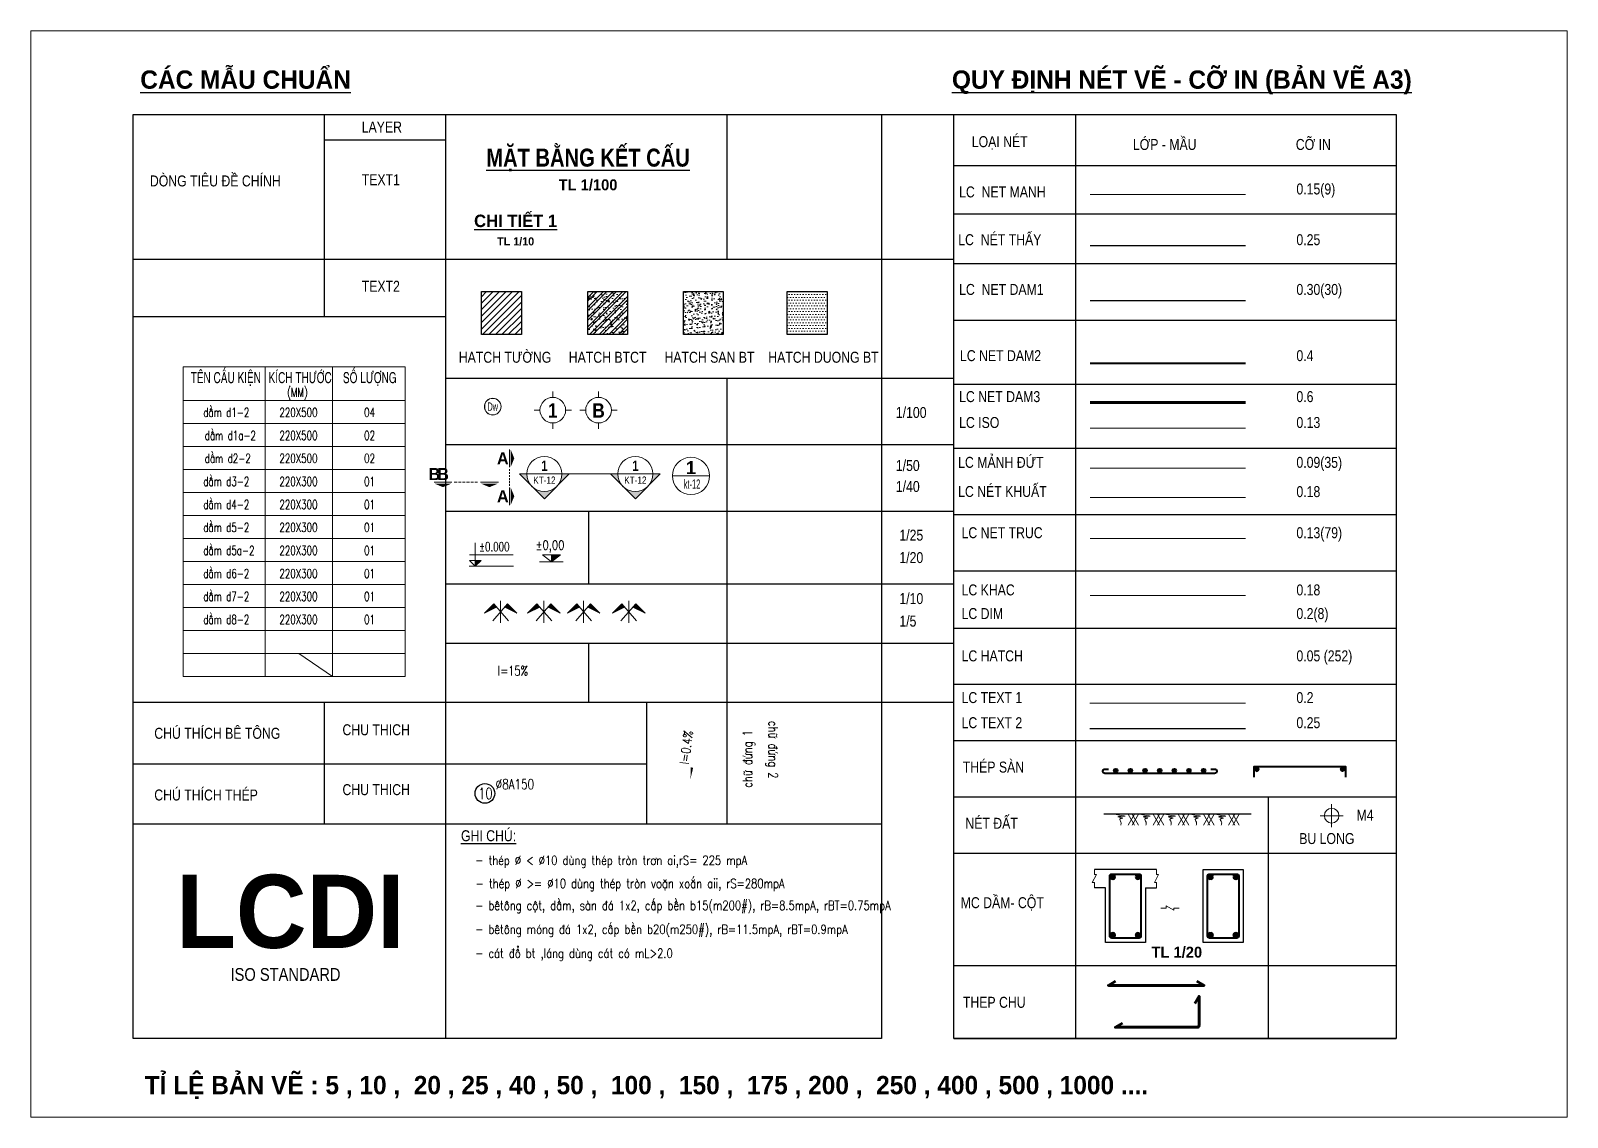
# Model space of a CAD drawing. Header units: inches. Extents: x 598112 to 598485, y 2306533 to 2306739.
# Drawn here: x 598331.3 to 598457.3, y 2306649.5 to 2306738.6 of the extents above; entities that cross this region are included whole.
import ezdxf
from ezdxf.enums import TextEntityAlignment as Align

# ---------------------------------------------------------------- set-up
doc = ezdxf.new("R2010")
doc.units = ezdxf.units.IN
doc.header["$MEASUREMENT"] = 0
doc.set_wipeout_variables(frame=1)
for name, pattern in [('CENTERX2', [4, 2.5, -0.5, 0.5, -0.5]), ('DASHDOT', [1, 0.5, -0.25, 0, -0.25]), ('HIDDEN', [0.375, 0.25, -0.125])]:
    doc.linetypes.add(name, pattern=pattern)
for name, color, linetype, lineweight in [('KICHTHUOC', 8, 'Continuous', 18), ('LC Dim', 8, 'Continuous', 18), ('LC Hatch', 252, 'Continuous', 9), ('LC Hatch @ 1 (1)', 252, 'Continuous', 0), ('LC ISO', 160, 'Continuous', 13), ('LC Khac', 4, 'Continuous', 9), ('LC MANH DUT', 35, 'HIDDEN', 5), ('LC Net dam 1', 30, 'Continuous', 30), ('LC Net dam2', 6, 'Continuous', 40), ('LC Net dam3', 1, 'Continuous', 60), ('LC Net khuat', 4, 'HIDDEN', 13), ('LC Net manh', 239, 'Continuous', 5), ('LC Net thay', 7, 'Continuous', 25), ('LC Net truc', 79, 'DASHDOT', 13), ('LC Text1', 3, 'Continuous', 20), ('LC Text2', 7, 'Continuous', 25), ('Text', 7, 'Continuous', 20), ('v-KICHTHUOC', 8, 'Continuous', 18), ('v-TEXT', 7, 'Continuous', 20)]:
    doc.layers.add(name, color=color, linetype=linetype, lineweight=lineweight)
doc.styles.add('arial', font='arial.ttf', dxfattribs={"width": 0.8})
doc.styles.add('Brief text', font='')
doc.styles.add('General text 2', font='arial.ttf')
doc.styles.add('LC 1', font='')
doc.styles.add('LC 2', font='', dxfattribs={"width": 0.7})
doc.styles.add('LC 3', font='vnsimli.shx', dxfattribs={"width": 0.75})
doc.styles.add('LC3', font='', dxfattribs={"width": 0.8})
doc.styles.add('T1', font='Vnsimli.shx', dxfattribs={"width": 0.7})
doc.styles.add('T2', font='', dxfattribs={"width": 0.8})
doc.styles.add('text', font='hoatbif.shx', dxfattribs={"width": 0.7})
doc.styles.add('text1', font='', dxfattribs={"width": 0.7, "height": 300})
doc.styles.get('Brief text').set_extended_font_data('.VnHelvetInsH', bold=True)
doc.styles.get('LC 1').set_extended_font_data('.VnAvantH', bold=True)
doc.styles.get('LC 2').set_extended_font_data('.VnArial NarrowH')
doc.styles.get('LC3').set_extended_font_data('.VnArialH', bold=True)
doc.styles.get('T2').set_extended_font_data('.VnArialH')
doc.styles.get('text1').set_extended_font_data('.VnHelvetInsH', bold=True)

# ---------------------------------------------------------------- blocks, each defined once
blk = doc.blocks.new('DXicon')
at = {"layer": 'LC Hatch', "ltscale": 50}
for points in [[(-1.15, 4.39), (-1.9, 5.26), (-4.45, 2.69)], [(4.45, 2.69), (1.9, 5.26), (1.15, 4.39)]]:
    blk.add_hatch(color=252, dxfattribs=at).paths.add_polyline_path(points)
at = {"layer": 'LC Net manh', "color": 8, "ltscale": 50}
for p, q in [((-1.9, 5.26), (-4.45, 2.69)), ((-4.45, 2.69), (-1.15, 4.39)), ((-2.13, 0.57), (1.9, 5.26)), ((2.13, 0.57), (-1.9, 5.26)), ((0, 0.04), (0, 6.04)), ((4.45, 2.69), (1.15, 4.39)), ((1.9, 5.26), (4.45, 2.69))]:
    blk.add_line(p, q, dxfattribs=at)
blk = doc.blocks.new('thep tron 2')
at = {"layer": 'LC Net dam2'}
for p, q in [((-0.5, 0.5), (0.5, 0.5)), ((0.35, 0.85), (-0.35, 0.15)), ((-0.35, 0.85), (0.35, 0.15)), ((0, 1), (0, 0))]:
    blk.add_line(p, q, dxfattribs=at)
blk.add_circle((0, 0.5), 0.5, dxfattribs=at)
blk = doc.blocks.new('theptron1')
at = {"layer": 'LC Net dam3'}
for p, q in [((-0.5, 0), (0.5, 0)), ((-0.35, 0.35), (0.35, -0.35)), ((0.35, 0.35), (-0.35, -0.35)), ((0, 0.5), (0, -0.5))]:
    blk.add_line(p, q, dxfattribs=at)
blk.add_circle((0, 0), 0.5, dxfattribs=at)
blk = doc.blocks.new('mat dat')
at = {"layer": 'LC Net manh'}
for p, q in [((2, 0), (3.73, -3)), ((3.73, 0), (2, -3)), ((3.15, 0), (4.88, -3)), ((4.88, 0), (3.15, -3))]:
    blk.add_line(p, q, dxfattribs=at)
blk.add_spline([(0, 0), (-1.21, -0.12), (1.21, -0.52), (-0.75, -0.75), (0.58, -1.1), (-0.23, -1.33), (0.06, -2.19), (0, -3)], degree=3, dxfattribs=at)
blk = doc.blocks.new('TTRUC')
at = {"layer": 'LC ISO'}
for p, q in [((0, 6.95), (0, 10.13)), ((-6.95, 0), (-10.13, 0)), ((6.95, 0), (10.13, 0)), ((0, -6.95), (0, -10.13))]:
    blk.add_line(p, q, dxfattribs=at)
at = {"layer": 'LC Net manh'}
blk.add_circle((0, 0), 6.95, dxfattribs=at)
blk = doc.blocks.new('TIEUDE1')
at = {"layer": 'LC Text2', "color": 7, "style": 'LC 1'}
blk.add_attdef('TIªU§Ò', text='', height=5, dxfattribs=at).set_placement((0, 0), align=Align.BOTTOM_CENTER)
blk.add_attdef('TL', text='', height=3, dxfattribs=at).set_placement((0, -2), align=Align.TOP_CENTER)
blk = doc.blocks.new('TIEUDE2')
at = {"layer": 'LC Text2', "color": 7, "style": 'LC 1'}
blk.add_attdef('%%UTIªU§Ò', text='', height=3.5, dxfattribs=at).set_placement((0, 0), align=Align.BOTTOM_CENTER)
blk.add_attdef('TL', text='', height=2.2, dxfattribs=at).set_placement((0, -1.8), align=Align.TOP_CENTER)
blk = doc.blocks.new('trich CT')
at = {"layer": 'LC ISO'}
blk.add_line((-500, 0), (500, 0), dxfattribs=at)
blk.add_circle((0, 0), 500, dxfattribs=at)
at = {"layer": 'LC Text1', "style": 'text1'}
blk.add_attdef('T', text='', height=350, dxfattribs=at).set_placement((0, 223), align=Align.MIDDLE_CENTER)
at = {"layer": 'LC Text1', "linetype": 'ByBlock', "style": 'text', "width": 0.7}
blk.add_attdef('KT', text='', height=250, dxfattribs=at).set_placement((0, -217), align=Align.MIDDLE_CENTER)
blk = doc.blocks.new('*U19')
at = {"layer": 'LC ISO'}
h = blk.add_hatch(color=256, dxfattribs=at)
h.paths.add_polyline_path([(0, -8.49), (4.24, -4.24, -0.198912), (0, -6, -0.198912), (-4.24, -4.24)])
h.paths.add_polyline_path([(8.49, 0), (6, 0, -0.198912), (4.24, -4.24)])
h.paths.add_polyline_path([(-4.24, -4.24, -0.198912), (-6, 0), (-8.49, 0)])
h = blk.add_hatch(color=256, dxfattribs=at)
h.paths.add_polyline_path([(31.08, -8.49), (35.32, -4.24, -0.198912), (31.08, -6, -0.198912), (26.84, -4.24)])
h.paths.add_polyline_path([(39.57, 0), (37.08, 0, -0.198912), (35.32, -4.24)])
h.paths.add_polyline_path([(26.84, -4.24, -0.198912), (25.08, 0), (22.59, 0)])
for p, q in [((-6, 0), (6, 0)), ((25.08, 0), (37.08, 0))]:
    blk.add_line(p, q, dxfattribs=at)
for points in [[(6, 0), (8.49, 0), (0, -8.49), (-8.49, 0), (-6, 0)], [(37.08, 0), (39.57, 0), (31.08, -8.49), (22.59, 0), (25.08, 0)]]:
    blk.add_lwpolyline(points, dxfattribs=at)
for centre in [(0, 0), (31.08, 0)]:
    blk.add_circle(centre, 6, dxfattribs=at)
at = {"layer": 'LC MANH DUT', "linetype": 'HIDDEN', "ltscale": 300}
blk.add_line((6, 0), (25.08, 0), dxfattribs=at)
at = {"layer": 'LC Text1', "style": 'Brief text', "width": 0.8, "flags": 8}
for tag, p in [('VIEW-NUMBER2', (0, 52)), ('VIEW-NUMBER1', (0, 0))]:
    blk.add_attdef(tag, text='', height=3.5, dxfattribs=at).set_placement(p, align=Align.BOTTOM_CENTER)
at = {"layer": 'LC Text1', "style": 'arial', "width": 0.8, "flags": 8}
for tag, p in [('SHEET-NUMBER2', (0, 51.13)), ('SHEET-NUMBER1', (0, -0.87))]:
    blk.add_attdef(tag, text='', height=2.5, dxfattribs=at).set_placement(p, align=Align.TOP_CENTER)
blk = doc.blocks.new('Caodo1')
at = {"layer": 'LC Text1'}
blk.add_hatch(color=4, dxfattribs=at).paths.add_polyline_path([(0, 200), (0, 0), (243, 200)])
at = {"layer": 'LC Text1', "color": 4}
for p, q in [((324, 0), (-324, 0)), ((0, 0), (0, 200))]:
    blk.add_line(p, q, dxfattribs=at)
blk.add_lwpolyline([(-243, 200), (243, 200), (0, 0), (0, 0)], close=True, dxfattribs=at)
at = {"layer": 'LC Text1', "color": 4, "style": 'T1', "width": 0.8}
blk.add_attdef('%%P0,00', text='', height=250, dxfattribs=at).set_placement((-39, 460), align=Align.MIDDLE_CENTER)
blk = doc.blocks.new('bu lon')
at = {"layer": 'LC Khac', "color": 9}
for p, q in [((0.79, 0), (-0.79, 0)), ((0, -0.79), (0, 0.79))]:
    blk.add_line(p, q, dxfattribs=at)
at = {"layer": 'LC Khac', "color": 7}
blk.add_circle((0, 0), 0.5, dxfattribs=at)
blk = doc.blocks.new('MM')
at = {"layer": 'LC Khac', "xscale": 2.289702860291335, "yscale": 2.289702860291335, "zscale": 2.289702860291335}
blk.add_blockref('bu lon', (0, 0), dxfattribs=at)
blk = doc.blocks.new('CT')
at = {"layer": 'LC Text1', "lineweight": 15}
blk.add_hatch(color=4, dxfattribs=at).paths.add_polyline_path([(3.25, 1.6), (1.64, 1.6), (1.64, 0)])
at = {"layer": 'LC Text1', "color": 4, "lineweight": 15, "ltscale": 50}
for p, q in [((12.09, 0), (0, 0)), ((0.05, 3.14), (12, 3.14))]:
    blk.add_line(p, q, dxfattribs=at)
for points in [[(1.64, 6.43), (1.64, 0)], [(1.64, 0), (0.03, 1.6), (1.64, 1.6)], [(1.64, 0), (3.25, 1.6), (1.64, 1.6)]]:
    blk.add_lwpolyline(points, dxfattribs=at)
at = {"layer": 'LC Text1', "color": 4, "style": 'LC 3', "width": 0.75}
blk.add_attdef('CT', (1.91, 3.5), '', height=2.2, dxfattribs=at)
blk = doc.blocks.new('*U20')
at = {"layer": 'Defpoints'}
blk.add_lwpolyline([(0, 2.97), (-1.75, 2.41), (-2.83, 0.92), (-2.83, -0.92), (-1.75, -2.41), (0, -2.98), (1.75, -2.41), (2.83, -0.92), (2.83, 0.92), (1.75, 2.41)], close=True, dxfattribs=at)
at = {"layer": 'LC Text1', "style": 'General text 2', "width": 0.6, "flags": 8}
blk.add_attdef('SYMBOL', text='', height=3, dxfattribs=at).set_placement((0, 0), align=Align.MIDDLE_CENTER)
blk.add_wipeout([(0, 2.97), (-1.75, 2.41), (-2.83, 0.92), (-2.83, -0.92), (-1.75, -2.41), (0, -2.98), (1.75, -2.41), (2.83, -0.92), (2.83, 0.92), (1.75, 2.41)]).dxf.layer = 'LC Net manh'
at = {"layer": 'LC ISO'}
blk.add_circle((0, 0), 2.98, dxfattribs=at)
blk = doc.blocks.new('matcatdoc')
at = {"layer": 'LC Khac', "color": 1, "ltscale": 2}
for p, q in [((0, 485), (0, 0)), ((0, -550), (0, -1036))]:
    blk.add_line(p, q, dxfattribs=at)
for points in [[(134, 243, 0, 471, 0), (37, 243, 275, 275, 0)], [(134, -793, 0, 471, 0), (37, -793, 275, 275, 0)]]:
    blk.add_lwpolyline(points, format="xyseb", dxfattribs=at)
at = {"layer": 'LC MANH DUT', "ltscale": 200}
blk.add_line((0, -49), (0, -506), dxfattribs=at)
at = {"ltscale": 2, "style": 'LC 1'}
for p in [(-179, 243), (-179, -793)]:
    blk.add_attdef('LC', text='', height=330, dxfattribs=at).set_placement(p, align=Align.MIDDLE_CENTER)
blk = doc.blocks.new('*U18')
at = {"layer": 'LC Khac', "color": 1, "ltscale": 2}
for p, q in [((0, 0), (-485, 0)), ((1271, 0), (785, 0))]:
    blk.add_line(p, q, dxfattribs=at)
for points in [[(-243, -134, 0, 471, 0), (-243, -37, 275, 275, 0)], [(1028, -134, 0, 471, 0), (1028, -37, 275, 275, 0)]]:
    blk.add_lwpolyline(points, format="xyseb", dxfattribs=at)
at = {"layer": 'LC MANH DUT', "ltscale": 300}
blk.add_line((66, 0), (732, 0), dxfattribs=at)
at = {"ltscale": 2, "style": 'LC 1'}
for p in [(-243, 222), (1028, 222)]:
    blk.add_attdef('LC', text='', height=330, dxfattribs=at).set_placement(p, align=Align.MIDDLE_CENTER)
blk = doc.blocks.new('DODOC1')
at = {"layer": 'KICHTHUOC'}
blk.add_lwpolyline([(-630, 0, 0, 0, 0), (762, 0, 0, 66.7, 0), (443, 0, 66.7, 66.7, 0)], format="xyseb", dxfattribs=at)
at = {"layer": 'Text', "style": 'T1', "width": 0.8}
blk.add_attdef('DOC', text='', height=250, dxfattribs=at).set_placement((-79, 226), align=Align.MIDDLE_CENTER)

msp = doc.modelspace()

# ---------------------------------------------------------------- hatches: boundary and pattern name
at = {"layer": 'LC Hatch', "ltscale": 3}
h = msp.add_hatch(dxfattribs=at)
h.set_pattern_fill('AR-CONC', color=256, scale=0.10549, angle=-0.0008)
h.set_pattern_definition([(49.99922, (598502.5396, 2306471.93585), (0.7566372, -0.0662076), [0.0791175, -0.8702928]), (354.9992, (598502.5396, 2306471.93585), (-0.146358, 0.7934898), [0.063294, -0.6962343]), (100.45062, (598502.60266, 2306471.93034), (0.6102797, 0.7272817), [0.0672396, -0.739635]), (46.1834, (598502.5396, 2306472.1468), (1.1258306, -0.1746215), [0.1186763, -1.3054393]), (96.6348, (598502.6334, 2306472.1323), (0.98599, 1.027584), [0.1008593, -1.1094525]), (351.1834, (598502.5396, 2306472.1468), (0.9859893, 1.0275846), [0.094941, -1.0443514]), (20.99922, (598502.6451, 2306472.0941), (0.6296717, -0.4247314), [0.0791175, -0.8702928]), (325.9992, (598502.6451, 2306472.0941), (0.256684, 0.7649576), [0.063294, -0.6962343]), (71.45062, (598502.6976, 2306472.0587), (0.8863558, 0.3402254), [0.0672396, -0.739635]), (37.49922, (598502.5396, 2306471.93585), (0.01283224, 0.35116969), [0, -0.68779506, 0, -0.7067833, 0, -0.6988715]), (7.49922, (598502.5396, 2306471.93585), (0.27751785, 0.4160613), [0, -0.40297195, 0, -0.67197156, 0, -0.26636235]), (327.49922, (598502.30436, 2306471.93586), (0.56312918, -0.02380085), [0, -0.2637251, 0, -0.8228223, 0, -1.0918219]), (317.49922, (598502.19887, 2306471.93586), (0.6152048, 0.1055924), [0, -0.3428426, 0, -0.5464384, 0, -0.7753518])])
h.paths.add_polyline_path([(598388.1, 2306717.26), (598384.83, 2306717.26), (598384.83, 2306713.73), (598388.1, 2306713.73)])
h = msp.add_hatch(dxfattribs=at)
h.set_pattern_fill('DOTS', color=256, scale=3.692151, angle=-0.0008)
h.set_pattern_definition([(359.99922, (598503.10355, 2306471.93585), (0.11538289, 0.23075789), [0, -0.23075946])])
h.paths.add_polyline_path([(598396.61, 2306717.26), (598393.34, 2306717.26), (598393.34, 2306713.73), (598396.61, 2306713.73)])
at = {"layer": 'LC Hatch @ 1 (1)', "ltscale": 2}
h = msp.add_hatch(dxfattribs=at)
h.set_pattern_fill('ANSI31', color=256, scale=3.000137, angle=-0.0008)
h.set_pattern_definition([(44.99922, (598503.10355, 2306471.93585), (-0.2651735, 0.26518076), [])])
h.paths.add_polyline_path([(598371.54, 2306713.73), (598371.54, 2306717.26), (598368.27, 2306717.26), (598368.27, 2306713.73)])
h = msp.add_hatch(dxfattribs=at)
h.set_pattern_fill('BTCT', color=256, scale=0.150005, angle=-0.0008)
h.set_pattern_definition([(49.9992, (598369.7582, 2306900.4601), (1.0759223, -0.094146), [0.1125035, -1.2375384]), (354.9992, (598369.7582, 2306900.4601), (-0.208118, 1.128326), [0.090003, -0.990031]), (100.4506, (598369.8479, 2306900.4523), (0.867805, 1.0341795), [0.095613, -1.051746]), (46.1834, (598369.7582, 2306900.7601), (1.600908, -0.248308), [0.168755, -1.856308]), (96.6348, (598369.8916, 2306900.7394), (1.402058, 1.461203), [0.14342, -1.577618]), (351.1834, (598369.7582, 2306900.7601), (1.402056, 1.461204), [0.135004, -1.485046]), (20.9992, (598369.9082, 2306900.6851), (0.89538, -0.6039593), [0.1125035, -1.2375384]), (325.9992, (598369.9082, 2306900.6851), (0.364999, 1.087754), [0.090003, -0.990031]), (71.4506, (598369.9828, 2306900.6348), (1.2603796, 0.4837935), [0.095613, -1.051746]), (37.49922, (598369.7582, 2306900.4601), (0.0182472, 0.499356), [0, -0.9780303, 0, -1.0050312, 0, -0.9937808]), (7.4992, (598369.7582, 2306900.4601), (0.3946246, 0.5916305), [0, -0.5730178, 0, -0.9555296, 0, -0.3787617]), (327.49922, (598369.4237, 2306900.4601), (0.800758, -0.0338443), [0, -0.3750116, 0, -1.1700363, 0, -1.5525481]), (317.4992, (598369.2737, 2306900.4601), (0.8748084, 0.1501502), [0, -0.487515, 0, -0.777024, 0, -1.1025342]), (44.9992, (598369.7582, 2306900.4601), (-0.3977545, 0.3977653), []), (44.9992, (598370.02337, 2306900.4601), (-0.3977545, 0.3977653), [])])
h.paths.add_polyline_path([(598380.25, 2306717.26), (598376.98, 2306717.26), (598376.98, 2306713.73), (598380.25, 2306713.73)])

# ---------------------------------------------------------------- linework, layer by layer
at = {"layer": 'LC ISO', "ltscale": 0.5}
msp.add_line((598418.18, 2306706.05, -2.06), (598430.93, 2306706.05, -2.06), dxfattribs=at)
at = {"layer": 'LC Khac', "ltscale": 0.5}
msp.add_line((598418.18, 2306692.32, -2.06), (598430.93, 2306692.32, -2.06), dxfattribs=at)
at = {"layer": 'LC MANH DUT', "ltscale": 300}
msp.add_line((598418.18, 2306702.78, -2.06), (598430.93, 2306702.78, -2.06), dxfattribs=at)
at = {"layer": 'LC Net dam 1'}
msp.add_line((598418.18, 2306716.53, -2.06), (598430.93, 2306716.53, -2.06), dxfattribs=at)
at = {"layer": 'LC Net dam2', "ltscale": 5}
msp.add_line((598430.93, 2306711.37, -2.06), (598418.18, 2306711.37, -2.06), dxfattribs=at)
at = {"layer": 'LC Net dam2', "elevation": -2.06}
msp.add_lwpolyline([(598428.09, 2306678.1), (598428.39, 2306678.1, -0.414214), (598428.56, 2306677.93), (598428.56, 2306677.91, -0.414214), (598428.39, 2306677.74), (598423.89, 2306677.74), (598419.4, 2306677.74, -0.414214), (598419.23, 2306677.91), (598419.23, 2306677.93, -0.414214), (598419.4, 2306678.1), (598419.7, 2306678.1)], format="xyb", dxfattribs=at)
msp.add_lwpolyline([(598431.63, 2306677.42), (598431.63, 2306678.32), (598439.13, 2306678.32), (598439.13, 2306677.42)], dxfattribs=at)
for points in [[(598419.8, 2306664.39), (598419.8, 2306669.34, -0.414214), (598419.95, 2306669.49), (598422.2, 2306669.49, -0.414214), (598422.35, 2306669.34), (598422.35, 2306664.39, -0.414214), (598422.2, 2306664.24), (598419.95, 2306664.24, -0.414214)], [(598427.82, 2306664.39), (598427.82, 2306669.34, -0.414214), (598427.97, 2306669.49), (598430.22, 2306669.49, -0.414214), (598430.37, 2306669.34), (598430.37, 2306664.39, -0.414214), (598430.22, 2306664.24), (598427.97, 2306664.24, -0.414214)]]:
    msp.add_lwpolyline(points, format="xyb", close=True, dxfattribs=at)
at = {"layer": 'LC Net dam3', "ltscale": 0.5}
msp.add_line((598418.18, 2306708.16, -2.06), (598430.93, 2306708.16, -2.06), dxfattribs=at)
at = {"layer": 'LC Net dam3', "ltscale": 5, "elevation": -2.06}
msp.add_lwpolyline([(598420.27, 2306660.7), (598419.68, 2306660.36), (598427.53, 2306660.36), (598426.94, 2306660.7)], dxfattribs=at)
at = {"layer": 'LC Net dam3', "elevation": -2.06}
msp.add_lwpolyline([(598426.78, 2306658.88), (598427.12, 2306659.47), (598427.12, 2306657.07, -0.414214), (598426.97, 2306656.92), (598420.26, 2306656.92), (598420.84, 2306657.26)], format="xyb", dxfattribs=at)
at = {"layer": 'LC Net khuat', "ltscale": 300}
msp.add_line((598418.18, 2306700.38, -2.06), (598430.93, 2306700.38, -2.06), dxfattribs=at)
at = {"layer": 'LC Net manh'}
msp.add_line((598418.18, 2306725.23, -2.06), (598430.93, 2306725.23, -2.06), dxfattribs=at)
at = {"layer": 'LC Net manh', "elevation": -2.06}
for points in [[(598418.53, 2306668.37), (598418.53, 2306668.8), (598418.36, 2306668.8), (598418.7, 2306669.44), (598418.53, 2306669.44), (598418.53, 2306669.87)], [(598423.63, 2306668.37), (598423.63, 2306668.8), (598423.46, 2306668.8), (598423.8, 2306669.44), (598423.63, 2306669.44), (598423.63, 2306669.87)], [(598423.99, 2306666.7), (598424.42, 2306666.7), (598424.42, 2306666.87), (598425.06, 2306666.53), (598425.06, 2306666.7), (598425.49, 2306666.7)]]:
    msp.add_lwpolyline(points, dxfattribs=at)
at = {"layer": 'LC Net thay'}
for p, q in [((598355.38, 2306731.79, -2.06), (598355.38, 2306715.21, -2.06)), ((598365.32, 2306731.79, -2.06), (598365.32, 2306655.99, -2.06)), ((598388.39, 2306731.79, -2.06), (598388.39, 2306719.9, -2.06)), ((598401.08, 2306731.79, -2.06), (598407, 2306731.79, -2.06)), ((598416.99, 2306731.79, -2.06), (598416.99, 2306655.99, -2.06)), ((598365.32, 2306729.66, -2.06), (598355.38, 2306729.66, -2.06)), ((598407, 2306727.59, -2.06), (598443.29, 2306727.59, -2.06)), ((598407, 2306723.62, -2.06), (598443.29, 2306723.62, -2.06)), ((598418.18, 2306721.04, -2.06), (598430.93, 2306721.04, -2.06)), ((598339.72, 2306719.9, -2.06), (598388.39, 2306719.9, -2.06)), ((598339.72, 2306719.9, -2.06), (598407, 2306719.9, -2.06)), ((598407, 2306719.55, -2.06), (598443.29, 2306719.55, -2.06)), ((598339.72, 2306715.21, -2.06), (598365.32, 2306715.21, -2.06)), ((598407, 2306714.92, -2.06), (598443.29, 2306714.92, -2.06)), ((598365.32, 2306710.16, -2.06), (598407, 2306710.16, -2.06)), ((598388.39, 2306710.16, -2.06), (598388.39, 2306673.6, -2.06)), ((598407, 2306709.67, -2.06), (598443.29, 2306709.67, -2.06)), ((598365.32, 2306704.71, -2.06), (598407, 2306704.71, -2.06)), ((598407, 2306704.42, -2.06), (598443.29, 2306704.42, -2.06)), ((598365.32, 2306699.26, -2.06), (598407, 2306699.26, -2.06)), ((598377.04, 2306699.26, -2.06), (598377.04, 2306693.28, -2.06)), ((598407, 2306698.97, -2.06), (598443.29, 2306698.97, -2.06)), ((598407, 2306694.35, -2.06), (598443.29, 2306694.35, -2.06)), ((598365.32, 2306693.28, -2.06), (598407, 2306693.28, -2.06)), ((598407, 2306689.66, -2.06), (598443.29, 2306689.66, -2.06)), ((598365.32, 2306688.42, -2.06), (598388.39, 2306688.42, -2.06)), ((598365.32, 2306688.42, -2.06), (598407, 2306688.42, -2.06)), ((598377.04, 2306688.42, -2.06), (598377.04, 2306683.59, -2.06)), ((598407, 2306685.05, -2.06), (598443.29, 2306685.05, -2.06)), ((598339.72, 2306683.59, -2.06), (598407, 2306683.59, -2.06)), ((598355.38, 2306683.59, -2.06), (598355.38, 2306673.6, -2.06)), ((598381.82, 2306673.6, -2.06), (598381.82, 2306683.59, -2.06)), ((598418.17, 2306681.43, -2.06), (598430.93, 2306681.43, -2.06)), ((598407, 2306680.44, -2.06), (598443.29, 2306680.44, -2.06)), ((598339.72, 2306678.52, -2.06), (598381.82, 2306678.52, -2.06)), ((598407, 2306675.82, -2.06), (598443.29, 2306675.82, -2.06)), ((598432.78, 2306675.82, -2.06), (598432.78, 2306655.99, -2.06)), ((598339.72, 2306673.6, -2.06), (598401.08, 2306673.6, -2.06)), ((598339.72, 2306673.6, -2.06), (598401.08, 2306673.6, -2.06)), ((598431.38, 2306674.4, -2.06), (598419.32, 2306674.4, -2.06)), ((598407, 2306671.21, -2.06), (598443.29, 2306671.21, -2.06)), ((598423.63, 2306669.87, -2.06), (598418.53, 2306669.87, -2.06)), ((598419.43, 2306668.37, -2.06), (598418.53, 2306668.37, -2.06)), ((598422.73, 2306668.37, -2.06), (598423.63, 2306668.37, -2.06)), ((598407, 2306661.98, -2.06), (598443.29, 2306661.98, -2.06)), ((598407, 2306655.99, -2.06), (598443.29, 2306655.99, -2.06))]:
    msp.add_line(p, q, dxfattribs=at)
at = {"layer": 'LC Net thay', "elevation": -2.06}
for points in [[(598339.72, 2306731.79), (598401.08, 2306731.79), (598401.08, 2306655.99), (598339.72, 2306655.99)], [(598407, 2306731.79), (598443.29, 2306731.79), (598443.29, 2306655.99), (598407, 2306655.99)], [(598427.44, 2306669.87), (598430.74, 2306669.87), (598430.74, 2306663.87), (598427.44, 2306663.87)]]:
    msp.add_lwpolyline(points, close=True, dxfattribs=at)
msp.add_lwpolyline([(598422.73, 2306668.37), (598422.73, 2306663.87), (598419.43, 2306663.87), (598419.43, 2306668.37)], dxfattribs=at)
at = {"layer": 'LC Net truc', "linetype": 'CENTERX2', "ltscale": 200}
msp.add_line((598418.18, 2306697.01, -2.06), (598430.93, 2306697.01, -2.06), dxfattribs=at)
at = {"layer": 'LC Text1'}
msp.add_line((598418.17, 2306683.49, -2.06), (598430.93, 2306683.49, -2.06), dxfattribs=at)
at = {"layer": 'LC Text2', "ltscale": 2, "elevation": -2.06}
for points in [[(598368.27, 2306717.26), (598371.54, 2306717.26), (598371.54, 2306713.73), (598368.27, 2306713.73)], [(598376.98, 2306717.26), (598380.25, 2306717.26), (598380.25, 2306713.73), (598376.98, 2306713.73)], [(598384.83, 2306717.26), (598388.1, 2306717.26), (598388.1, 2306713.73), (598384.83, 2306713.73)], [(598393.34, 2306717.26), (598396.61, 2306717.26), (598396.61, 2306713.73), (598393.34, 2306713.73)]]:
    msp.add_lwpolyline(points, close=True, dxfattribs=at)
at = {"layer": 'LC Text2', "ltscale": 100}
msp.add_circle((598368.55, 2306676.1, -2.06), 0.803, dxfattribs=at)

# ---------------------------------------------------------------- block references
at = {"layer": 'LC Dim'}
for p, xscale, yscale, zscale, rotation in [((598420.04, 2306669.25, -2.06), 0.3000093024588385, 0.3000093024588385, 0.3000093024588385, 359.999216292062), ((598422.11, 2306669.25, -2.06), -0.3000093024588385, 0.3000093024588379, 0.3000093024588379, 359.999216292062), ((598428.06, 2306669.25, -2.06), 0.3000093024588385, 0.3000093024588385, 0.3000093024588385, 359.999216292062), ((598430.13, 2306669.25, -2.06), -0.3000093024588385, 0.3000093024588379, 0.3000093024588379, 359.999216292062), ((598420.04, 2306664.48, -2.06), -0.3000093024588381, 0.3000093024588379, 0.3000093024588379, 179.9992162950231), ((598422.11, 2306664.48, -2.06), 0.3000093024588381, 0.3000093024588381, 0.3000093024588381, 179.9992162950232), ((598428.06, 2306664.48, -2.06), -0.3000093024588381, 0.3000093024588379, 0.3000093024588379, 179.9992162950231), ((598430.13, 2306664.48, -2.06), 0.3000093024588381, 0.3000093024588381, 0.3000093024588381, 179.9992162950232)]:
    msp.add_blockref('theptron1', p, dxfattribs=dict(at, xscale=xscale, yscale=yscale, zscale=zscale, rotation=rotation))
at = {"layer": 'LC Hatch', "xscale": 0.3000093024588385, "yscale": 0.3000093024588385, "zscale": 0.3000093024588385, "rotation": 359.999216292062}
for p in [(598369.84, 2306690.07, -2.06), (598373.39, 2306690.07, -2.06), (598376.65, 2306690.07, -2.06), (598380.35, 2306690.07, -2.06)]:
    msp.add_blockref('DXicon', p, dxfattribs=at)
at = {"layer": 'LC ISO', "xscale": 0.15118131711758, "yscale": 0.15118131711758, "zscale": 0.15118131711758, "rotation": 359.999216292062}
for p in [(598374.12, 2306707.53, -2.06), (598377.87, 2306707.53, -2.06)]:
    msp.add_blockref('TTRUC', p, dxfattribs=at)
at = {"layer": 'LC ISO'}
ref = msp.add_blockref('*U19', (598373.43, 2306702.3, -2.06), dxfattribs=dict(at, xscale=0.2400074419671457, yscale=0.2400074419671457, zscale=0.2400074419671457, rotation=359.999216292062))
ref.add_attrib('VIEW-NUMBER1', '1', dxfattribs={"layer": 'LC Text1', "height": 0.84, "rotation": 359.9992, "style": 'Brief text', "width": 0.8}).set_placement((598373.43, 2306702.3, -2.06), align=Align.BOTTOM_CENTER)
ref.add_attrib('SHEET-NUMBER1', 'KT-12', dxfattribs={"layer": 'LC Text1', "height": 0.6, "rotation": 359.9992, "style": 'arial', "width": 0.8}).set_placement((598373.43, 2306702.09, -2.06), align=Align.TOP_CENTER)
ref.add_attrib('VIEW-NUMBER2', '1', dxfattribs={"layer": 'LC Text1', "height": 0.84, "rotation": 359.9992, "style": 'Brief text', "width": 0.8}).set_placement((598380.89, 2306702.3, -2.06), align=Align.BOTTOM_CENTER)
ref.add_attrib('SHEET-NUMBER2', 'KT-12', dxfattribs={"layer": 'LC Text1', "height": 0.6, "rotation": 359.9992, "style": 'arial', "width": 0.8}).set_placement((598380.89, 2306702.09, -2.06), align=Align.TOP_CENTER)
ref = msp.add_blockref('trich CT', (598385.45, 2306702.14, -2.06), dxfattribs=dict(at, xscale=0.00305495186846851, yscale=0.00305495186846851, zscale=0.00305495186846851, rotation=359.999216292062))
ref.add_attrib('T', '1', dxfattribs={"layer": 'LC Text2', "height": 1.07, "rotation": 359.9992, "style": 'text1'}).set_placement((598385.45, 2306702.82, -2.06), align=Align.MIDDLE_CENTER)
ref.add_attrib('KT', ' kt-12', dxfattribs={"layer": 'LC Text2', "linetype": 'ByBlock', "height": 0.764, "rotation": 359.9992, "style": 'text', "width": 0.55}).set_placement((598385.45, 2306701.47, -2.06), align=Align.MIDDLE_CENTER)
at = {"layer": 'LC Khac', "xscale": 0.3000093024588385, "yscale": 0.3000093024588385, "zscale": 0.3000093024588385, "rotation": 359.999216292062}
for p in [(598420.69, 2306674.4, -2.06), (598422.75, 2306674.4, -2.06), (598424.81, 2306674.4, -2.06), (598426.88, 2306674.4, -2.06), (598428.94, 2306674.4, -2.06)]:
    msp.add_blockref('mat dat', p, dxfattribs=at)
at = {"layer": 'LC MANH DUT', "xscale": 0.5241017210774553, "yscale": 0.5241017210774553, "zscale": 0.5241017210774553, "rotation": 359.999216292062}
msp.add_blockref('MM', (598437.99, 2306674.27, -2.06), dxfattribs=at)
at = {"layer": 'LC Net dam2'}
for p, xscale, yscale, zscale, rotation in [((598420.29, 2306677.83, -2.06), 0.3000093024588385, 0.3000093024588385, 0.3000093024588385, 359.999216292062), ((598421.49, 2306677.83, -2.06), 0.3000093024588385, 0.3000093024588385, 0.3000093024588385, 359.999216292062), ((598422.69, 2306677.83, -2.06), 0.3000093024588385, 0.3000093024588385, 0.3000093024588385, 359.999216292062), ((598423.89, 2306677.83, -2.06), 0.3000093024588385, 0.3000093024588385, 0.3000093024588385, 359.999216292062), ((598425.09, 2306677.83, -2.06), 0.3000093024588385, 0.3000093024588385, 0.3000093024588385, 359.999216292062), ((598426.29, 2306677.83, -2.06), 0.3000093024588385, 0.3000093024588385, 0.3000093024588385, 359.999216292062), ((598427.49, 2306677.83, -2.06), 0.3000093024588385, 0.3000093024588385, 0.3000093024588385, 359.999216292062), ((598431.87, 2306678.23, -2.06), -0.3000093024588381, 0.3000093024588379, 0.3000093024588379, 179.9992162950231), ((598438.89, 2306678.23, -2.06), 0.3000093024588381, 0.3000093024588381, 0.3000093024588381, 179.9992162950232)]:
    msp.add_blockref('thep tron 2', p, dxfattribs=dict(at, xscale=xscale, yscale=yscale, zscale=zscale, rotation=rotation))
at = {"layer": 'LC Net manh'}
ref = msp.add_blockref('matcatdoc', (598370.56, 2306702.85, -2.06), dxfattribs=dict(at, xscale=0.003000093024589324, yscale=0.003000093024589324, zscale=0.003000093024589324, rotation=359.999216292062))
ref.add_attrib('LC', 'A', dxfattribs={"layer": '0', "ltscale": 2, "height": 0.99, "rotation": 359.9992, "style": 'LC 1'}).set_placement((598370.02, 2306700.47, -2.06), align=Align.MIDDLE_CENTER)
ref.add_attrib('LC', 'A', dxfattribs={"layer": '0', "ltscale": 2, "height": 0.99, "rotation": 359.9992, "style": 'LC 1'}).set_placement((598370.02, 2306703.58, -2.06), align=Align.MIDDLE_CENTER)
ref = msp.add_blockref('*U18', (598365.84, 2306701.62, -2.06), dxfattribs=dict(at, xscale=0.003000093024589324, yscale=0.003000093024589324, zscale=0.003000093024589324, rotation=359.999216292062))
ref.add_attrib('LC', 'B', dxfattribs={"layer": '0', "ltscale": 2, "height": 0.99, "rotation": 359.9992, "style": 'LC 1'}).set_placement((598364.41, 2306702.29, -2.06), align=Align.MIDDLE_CENTER)
ref.add_attrib('LC', 'B', dxfattribs={"layer": '0', "ltscale": 2, "height": 0.99, "rotation": 359.9992, "style": 'LC 1'}).set_placement((598365.12, 2306702.29, -2.06), align=Align.MIDDLE_CENTER)
at = {"layer": 'LC Text1'}
ref = msp.add_blockref('CT', (598367.27, 2306694.73, -2.06), dxfattribs=dict(at, xscale=0.3000093024588385, yscale=0.3000093024588385, zscale=0.3000093024588385, rotation=359.999216292062))
ref.add_attrib('CT', '%%P0.000', (598368.07, 2306695.97, -2.06), dxfattribs={"color": 3, "height": 0.744, "rotation": 359.9992, "style": 'LC 3', "width": 0.7})
ref = msp.add_blockref('Caodo1', (598374.01, 2306695.08, -2.06), dxfattribs=dict(at, xscale=0.003000093024589324, yscale=0.003000093024589324, zscale=0.003000093024589324, rotation=359.999216292062))
ref.add_attrib('%%P0,00', '%%p0,00', dxfattribs={"layer": 'LC Text2', "height": 0.75, "rotation": 359.9992, "style": 'T1', "width": 0.8}).set_placement((598373.89, 2306696.46, -2.06), align=Align.MIDDLE_CENTER)
at = {"layer": 'LC Text2'}
ref = msp.add_blockref('TIEUDE1', (598377.01, 2306727.06, -2.06), dxfattribs=dict(at, xscale=0.3000093024588385, yscale=0.3000093024588385, zscale=0.3000093024588385, rotation=359.999216292062))
ref.add_attrib('TIªU§Ò', '%%UmÆt b»ng kÕt cÊu', dxfattribs={"color": 7, "height": 1.4774, "rotation": 359.9992, "style": 'LC3', "width": 0.8}).set_placement((598377.01, 2306727.06, -2.06), align=Align.BOTTOM_CENTER)
ref.add_attrib('TL', 'TL 1/100', dxfattribs={"color": 7, "height": 0.9, "rotation": 359.9992, "style": 'LC 1'}).set_placement((598377.01, 2306726.46, -2.06), align=Align.TOP_CENTER)
ref = msp.add_blockref('TIEUDE2', (598371.07, 2306722.24, -2.06), dxfattribs=dict(at, xscale=0.3000093024588385, yscale=0.3000093024588385, zscale=0.3000093024588385, rotation=359.999216292062))
ref.add_attrib('%%UTIªU§Ò', '%%Uchi tiÕt 1', dxfattribs={"color": 7, "height": 1.0189, "rotation": 359.9992, "style": 'LC 1'}).set_placement((598371.07, 2306722.24, -2.06), align=Align.BOTTOM_CENTER)
ref.add_attrib('TL', 'TL 1/10', dxfattribs={"color": 7, "height": 0.66, "rotation": 359.9992, "style": 'LC 1'}).set_placement((598371.07, 2306721.7, -2.06), align=Align.TOP_CENTER)
at = {"layer": 'v-KICHTHUOC'}
ref = msp.add_blockref('DODOC1', (598385.71, 2306679.54, -2.06), dxfattribs=dict(at, xscale=-0.003000136751524875, yscale=0.003000136751524875, zscale=0.003000136751524875, rotation=82.3267871807796))
ref.add_attrib('DOC', 'I=0.4%', dxfattribs={"layer": 'v-TEXT', "height": 0.75, "rotation": 82.3268, "style": 'T1', "width": 0.8}).set_placement((598385.07, 2306679.87, -2.06), align=Align.MIDDLE_CENTER)

# ---------------------------------------------------------------- texts
at = {"layer": 'LC Text1', "ltscale": 0.2, "style": 'LC 1', "width": 0.9}
for s, p in [('1', (598374.12, 2306706.56, -2.06)), ('B', (598377.87, 2306706.56, -2.06))]:
    msp.add_text(s, height=1.18, rotation=359.9992, dxfattribs=at).set_placement(p, align=Align.BOTTOM_CENTER)
at = {"layer": 'LC Text1', "style": 'LC 3', "width": 0.75}
msp.add_text(' I=15%%%', height=0.787, rotation=359.9992, dxfattribs=at).set_placement((598369.2, 2306685.77, -2.06))
at = {"layer": 'LC Text1', "color": 3, "style": 'LC 3', "width": 0.8}
for s, rotation, p in [('ch÷ ®øng 1', 89.9992, (598390.46, 2306676.56, -2.06)), ('ch÷ ®øng 2', 269.9992, (598391.82, 2306682.05, -2.06)), ('- thÐp %%C < %%C10 dïng thÐp trßn tr¬n ai,rS= 225 mpA', 359.9992, (598367.77, 2306670.24, -2.06)), ('- thÐp %%C >= %%C10 dïng thÐp trßn voÆn xo¾n aii, rS=280mpA', 359.9992, (598367.8, 2306668.34, -2.06)), ('- bªt«ng cét, dÇm, sµn ®¸ 1x2, cÊp bÒn b15(m200#), rB=8.5mpA, rBT=0.75mpA', 359.9992, (598367.76, 2306666.54, -2.06)), ('- bªt«ng mãng ®¸ 1x2, cÊp bÒn b20(m250#), rB=11.5mpA, rBT=0.9mpA', 359.9992, (598367.76, 2306664.58, -2.06)), ('- c¸t ®æ bt ,l¸ng dïng c¸t cã mL>2.0', 359.9992, (598367.76, 2306662.62, -2.06))]:
    msp.add_text(s, height=0.75, rotation=rotation, dxfattribs=at).set_placement(p)
at = {"layer": 'LC Text2', "lineweight": -2}
for s, height, style, p in [('%%uc¸c mÉu chuÈn', 1.5, 'LC 1', (598340.29, 2306733.89, -2.06)), ('%%Uquy ®Þnh nÐt vÏ - cì in (b¶n vÏ A3)', 1.5, 'LC 1', (598406.85, 2306733.89, -2.06)), ('tl 1/20', 0.9, 'LC 1', (598423.22, 2306662.63, -2.06)), ('iso standard', 1.05, 'LC 2', (598347.69, 2306660.73, -2.06)), ('tØ lÖ b¶n vÏ : 5 , 10 ,  20 , 25 , 40 , 50 ,  100 ,  150 ,  175 , 200 ,  250 , 400 , 500 , 1000 ....', 1.5, 'LC 1', (598340.65, 2306651.43, -2.06))]:
    msp.add_text(s, height=height, rotation=359.9992, dxfattribs=dict(at, style=style)).set_placement(p)
at = {"layer": 'LC Text2', "style": 'T2', "width": 0.8}
for s, p in [('layer', (598358.45, 2306730.3, -2.06)), ('lo¹i nÐt', (598408.48, 2306729.1, -2.06)), ('Líp - mÇu', (598421.69, 2306728.87, -2.06)), ('cì in', (598435.05, 2306728.87, -2.06)), ('dßng tiªu ®Ò chÝnh', (598341.08, 2306725.88, -2.06)), ('text1', (598358.45, 2306725.98, -2.06)), ('LC  Net manh', (598407.44, 2306724.98, -2.06)), ('0.15(9)', (598435.1, 2306725.22, -2.06)), ('LC  nÐt thÊy', (598407.37, 2306721.06, -2.06)), ('0.25 ', (598435.1, 2306721.06, -2.06)), ('text2', (598358.45, 2306717.24, -2.06)), ('LC  Net dam1', (598407.44, 2306716.98, -2.06)), ('0.30(30)', (598435.1, 2306716.98, -2.06)), ('HATCH T¦êNG', (598366.41, 2306711.42, -2.06)), ('HATCH BTCT', (598375.43, 2306711.42, -2.06)), ('HATCH SAN BT', (598383.28, 2306711.42, -2.06)), ('HATCH DUONG BT', (598391.79, 2306711.42, -2.06)), ('LC Net dam2', (598407.51, 2306711.55, -2.06)), ('0.4', (598435.1, 2306711.55, -2.06)), ('LC Net dam3', (598407.44, 2306708.19, -2.06)), ('0.6', (598435.1, 2306708.19, -2.06)), ('1/100', (598402.25, 2306706.89, -2.06)), ('LC iso', (598407.44, 2306706.07, -2.06)), ('0.13', (598435.1, 2306706.07, -2.06)), ('LC m¶nh ®øt', (598407.36, 2306702.8, -2.06)), ('0.09(35)', (598435.1, 2306702.8, -2.06)), ('1/50', (598402.25, 2306702.54, -2.06)), ('1/40', (598402.25, 2306700.82, -2.06)), ('LC nÐt khuÊt', (598407.36, 2306700.41, -2.06)), ('0.18', (598435.1, 2306700.4, -2.06)), ('1/25', (598402.54, 2306696.83, -2.06)), ('LC Net truc', (598407.64, 2306697.03, -2.06)), ('0.13(79)', (598435.1, 2306697.03, -2.06)), ('1/20', (598402.54, 2306694.99, -2.06)), ('1/10', (598402.54, 2306691.63, -2.06)), ('LC khac', (598407.64, 2306692.34, -2.06)), ('0.18', (598435.1, 2306692.34, -2.06)), ('LC dim', (598407.64, 2306690.4, -2.06)), ('0.2(8)', (598435.1, 2306690.4, -2.06)), ('1/5', (598402.54, 2306689.78, -2.06)), ('LC Hatch', (598407.64, 2306686.93, -2.06)), ('0.05 (252)', (598435.1, 2306686.93, -2.06)), ('LC text 1', (598407.64, 2306683.51, -2.06)), ('0.2', (598435.1, 2306683.51, -2.06)), ('LC text 2', (598407.64, 2306681.45, -2.06)), ('0.25', (598435.1, 2306681.45, -2.06)), ('chó thÝch bª t«ng', (598341.44, 2306680.58, -2.06)), ('chu thich', (598356.87, 2306680.87, -2.06)), ('thÐp sµn', (598407.74, 2306677.81, -2.06)), ('chó thÝch thÐp', (598341.44, 2306675.52, -2.06)), ('chu thich', (598356.87, 2306675.96, -2.06)), ('m4', (598440.03, 2306673.87, -2.06)), ('nÐt ®Êt', (598407.95, 2306673.2, -2.06)), ('%%Ughi chó:', (598366.59, 2306672.18, -2.06)), ('bu long', (598435.33, 2306671.95, -2.06)), ('mc dÇm- cét', (598407.57, 2306666.69, -2.06)), ('thep chu', (598407.75, 2306658.52, -2.06))]:
    msp.add_text(s, height=0.9, rotation=359.9992, dxfattribs=at).set_placement(p)
at = {"layer": 'LC Text2', "linetype": 'ByBlock', "style": 'LC 3', "width": 0.75}
msp.add_text('%%C8A150', height=0.833, rotation=359.9992, dxfattribs=at).set_placement((598369.43, 2306676.44, -2.06))
at = {"layer": 'LC Text2', "ltscale": 100, "style": 'LC 3', "width": 0.75}
msp.add_text('10', height=0.917, rotation=359.9992, dxfattribs=at).set_placement((598368.59, 2306676.1, -2.06), align=Align.MIDDLE_CENTER)
at = {"layer": 'LC Text2', "lineweight": -2, "style": 'LC 1'}
msp.add_text('LCDI', height=6, rotation=359.9992, dxfattribs=at).set_placement((598352.59, 2306666.43, -2.06), align=Align.MIDDLE)

# ---------------------------------------------------------------- next in the draw order: wipeouts: each hides what was drawn before it
at = {"ltscale": 500}
msp.add_wipeout([(598343.8, 2306711.09), (598362.02, 2306711.09), (598362.02, 2306685.7), (598343.8, 2306685.7)], dxfattribs=at).translate(0, 0, -2.06).dxf.layer = 'LC Net truc'

# ---------------------------------------------------------------- next in the draw order: linework, layer by layer
at = {"layer": 'LC Dim', "ltscale": 3, "elevation": -2.06}
msp.add_lwpolyline([(598331.31, 2306738.65), (598457.31, 2306738.64), (598457.31, 2306649.54), (598331.31, 2306649.54)], close=True, dxfattribs=at)
at = {"layer": 'LC MANH DUT', "ltscale": 500, "elevation": -2.06}
for points in [[(598343.8, 2306711.09), (598350.54, 2306711.09), (598350.54, 2306708.33), (598343.8, 2306708.33)], [(598350.54, 2306711.09), (598356.04, 2306711.09), (598356.04, 2306708.33), (598350.54, 2306708.33)], [(598356.04, 2306711.09), (598362.02, 2306711.09), (598362.02, 2306708.33), (598356.04, 2306708.33)], [(598343.8, 2306708.33), (598350.54, 2306708.33), (598350.54, 2306706.45), (598343.8, 2306706.45)], [(598350.54, 2306708.33), (598356.04, 2306708.33), (598356.04, 2306706.45), (598350.54, 2306706.45)], [(598356.04, 2306708.33), (598362.02, 2306708.33), (598362.02, 2306706.45), (598356.04, 2306706.45)], [(598343.8, 2306706.45), (598350.54, 2306706.45), (598350.54, 2306704.56), (598343.8, 2306704.56)], [(598350.54, 2306706.45), (598356.04, 2306706.45), (598356.04, 2306704.56), (598350.54, 2306704.56)], [(598356.04, 2306706.45), (598362.02, 2306706.45), (598362.02, 2306704.56), (598356.04, 2306704.56)], [(598343.8, 2306704.56), (598350.54, 2306704.56), (598350.54, 2306702.67), (598343.8, 2306702.67)], [(598350.54, 2306704.56), (598356.04, 2306704.56), (598356.04, 2306702.67), (598350.54, 2306702.67)], [(598356.04, 2306704.56), (598362.02, 2306704.56), (598362.02, 2306702.67), (598356.04, 2306702.67)], [(598343.8, 2306702.67), (598350.54, 2306702.67), (598350.54, 2306700.79), (598343.8, 2306700.79)], [(598350.54, 2306702.67), (598356.04, 2306702.67), (598356.04, 2306700.79), (598350.54, 2306700.79)], [(598356.04, 2306702.67), (598362.02, 2306702.67), (598362.02, 2306700.79), (598356.04, 2306700.79)], [(598343.8, 2306700.79), (598350.54, 2306700.79), (598350.54, 2306698.9), (598343.8, 2306698.9)], [(598350.54, 2306700.79), (598356.04, 2306700.79), (598356.04, 2306698.9), (598350.54, 2306698.9)], [(598356.04, 2306700.79), (598362.02, 2306700.79), (598362.02, 2306698.9), (598356.04, 2306698.9)], [(598343.8, 2306698.9), (598350.54, 2306698.9), (598350.54, 2306697.01), (598343.8, 2306697.01)], [(598350.54, 2306698.9), (598356.04, 2306698.9), (598356.04, 2306697.01), (598350.54, 2306697.01)], [(598356.04, 2306698.9), (598362.02, 2306698.9), (598362.02, 2306697.01), (598356.04, 2306697.01)], [(598343.8, 2306697.01), (598350.54, 2306697.01), (598350.54, 2306695.13), (598343.8, 2306695.13)], [(598350.54, 2306697.01), (598356.04, 2306697.01), (598356.04, 2306695.13), (598350.54, 2306695.13)], [(598356.04, 2306697.01), (598362.02, 2306697.01), (598362.02, 2306695.13), (598356.04, 2306695.13)], [(598343.8, 2306695.13), (598350.54, 2306695.13), (598350.54, 2306693.24), (598343.8, 2306693.24)], [(598350.54, 2306695.13), (598356.04, 2306695.13), (598356.04, 2306693.24), (598350.54, 2306693.24)], [(598356.04, 2306695.13), (598362.02, 2306695.13), (598362.02, 2306693.24), (598356.04, 2306693.24)], [(598343.8, 2306693.24), (598350.54, 2306693.24), (598350.54, 2306691.36), (598343.8, 2306691.36)], [(598350.54, 2306693.24), (598356.04, 2306693.24), (598356.04, 2306691.36), (598350.54, 2306691.36)], [(598356.04, 2306693.24), (598362.02, 2306693.24), (598362.02, 2306691.36), (598356.04, 2306691.36)], [(598343.8, 2306691.36), (598350.54, 2306691.36), (598350.54, 2306689.47), (598343.8, 2306689.47)], [(598350.54, 2306691.36), (598356.04, 2306691.36), (598356.04, 2306689.47), (598350.54, 2306689.47)], [(598356.04, 2306691.36), (598362.02, 2306691.36), (598362.02, 2306689.47), (598356.04, 2306689.47)], [(598343.8, 2306689.47), (598350.54, 2306689.47), (598350.54, 2306687.58), (598343.8, 2306687.58)], [(598350.54, 2306689.47), (598356.04, 2306689.47), (598356.04, 2306687.58), (598350.54, 2306687.58)], [(598356.04, 2306689.47), (598362.02, 2306689.47), (598362.02, 2306687.58), (598356.04, 2306687.58)], [(598343.8, 2306687.58), (598350.54, 2306687.58), (598350.54, 2306685.7), (598343.8, 2306685.7)], [(598350.54, 2306687.58), (598356.04, 2306687.58), (598356.04, 2306685.7), (598350.54, 2306685.7)], [(598353.29, 2306687.58), (598362.02, 2306687.58), (598362.02, 2306685.7), (598356.04, 2306685.7)]]:
    msp.add_lwpolyline(points, close=True, dxfattribs=at)

# ---------------------------------------------------------------- next in the draw order: texts
at = {"layer": 'LC Text1', "color": 3, "style": 'LC 3', "width": 0.7}
for s, p in [('(MM)', (598352.33, 2306708.63, -2.06)), ('dÇm d1-2', (598345.46, 2306706.97, -2.06)), ('220X500', (598351.7, 2306706.97, -2.06)), ('04', (598358.65, 2306706.97, -2.06)), ('dÇm d1a-2', (598345.58, 2306705.08, -2.06)), ('220X500', (598351.7, 2306705.08, -2.06)), ('02', (598358.65, 2306705.08, -2.06)), ('dÇm d2-2', (598345.58, 2306703.2, -2.06)), ('220X500', (598351.7, 2306703.2, -2.06)), ('02', (598358.65, 2306703.2, -2.06)), ('dÇm d3-2', (598345.46, 2306701.31, -2.06)), ('220X300', (598351.7, 2306701.31, -2.06)), ('01', (598358.65, 2306701.31, -2.06)), ('dÇm d4-2', (598345.46, 2306699.42, -2.06)), ('220X300', (598351.7, 2306699.42, -2.06)), ('01', (598358.65, 2306699.42, -2.06)), ('dÇm d5-2', (598345.46, 2306697.54, -2.06)), ('220X300', (598351.7, 2306697.54, -2.06)), ('01', (598358.65, 2306697.54, -2.06)), ('dÇm d5a-2', (598345.46, 2306695.65, -2.06)), ('220X300', (598351.7, 2306695.65, -2.06)), ('01', (598358.65, 2306695.65, -2.06)), ('dÇm d6-2', (598345.46, 2306693.76, -2.06)), ('220X300', (598351.7, 2306693.76, -2.06)), ('01', (598358.65, 2306693.76, -2.06)), ('dÇm d7-2', (598345.46, 2306691.88, -2.06)), ('220X300', (598351.7, 2306691.88, -2.06)), ('01', (598358.65, 2306691.88, -2.06)), ('dÇm d8-2', (598345.46, 2306689.99, -2.06)), ('220X300', (598351.7, 2306689.99, -2.06)), ('01', (598358.65, 2306689.99, -2.06))]:
    msp.add_text(s, height=0.744, rotation=359.9992, dxfattribs=at).set_placement(p)
at = {"layer": 'LC Text2', "lineweight": -2, "style": 'LC 2', "width": 0.8}
for s, p in [('tªn cÊu kiÖn', (598344.42, 2306709.75, -2.06)), ('kÝch th\xadíc', (598350.81, 2306709.75, -2.06)), ('sè l\xadîng', (598356.91, 2306709.75, -2.06))]:
    msp.add_text(s, height=0.9, rotation=359.9992, dxfattribs=at).set_placement(p)

# ---------------------------------------------------------------- next in the draw order: block references
at = {"layer": 'LC Net manh'}
ref = msp.add_blockref('*U20', (598369.19, 2306707.82, -2.06), dxfattribs=dict(at, xscale=0.2287129741098077, yscale=0.2287129741098077, zscale=0.2287129741098077, rotation=359.999216292062))
ref.add_attrib('SYMBOL', 'Dw', dxfattribs={"layer": 'LC Text1', "height": 0.686, "rotation": 359.9992, "style": 'General text 2', "width": 0.6}).set_placement((598369.19, 2306707.82, -2.06), align=Align.MIDDLE_CENTER)

doc.saveas('drawing.dxf')
